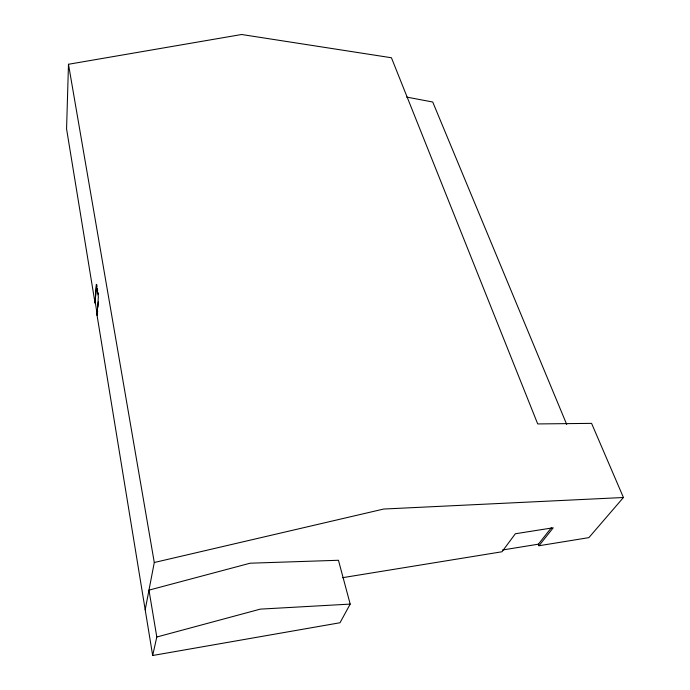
<?xml version="1.0" encoding="UTF-8"?>
<svg xmlns="http://www.w3.org/2000/svg" width="690" height="690" viewBox="0 0 690 690"><rect width="100%" height="100%" fill="white"/><g stroke="black" fill="none" stroke-linecap="round" stroke-linejoin="round"><path stroke-width="1.03" d="M551.327 527.816L538.381 544.186L538.968 545.747L588.872 537.639L623.432 497.507L591.58 423.367L537.708 423.936L391.428 57.753L241.638 34.5L68.483 64.273L66.568 128.892L95.03 302.988L96.626 284.375L96.971 286.445M95.03 302.988L96.298 284.401L98.36 296.821L97.049 315.296L152.671 655.5L340.006 622.751L350.192 604.095L338.454 560.271L250.151 563.204L148.971 590.14L156.803 637.008L152.671 655.5M97.049 315.296L97.661 311.164M97.954 307.059L98.325 301.927M145.193 609.77L154.284 562.505L68.483 64.273M538.968 545.747L553.233 527.772L515.352 533.758L501.984 551.767L342.62 577.677M156.803 637.008L260.337 609.123L350.192 604.095M154.284 562.505L383.675 509.039L623.432 497.507M502.475 550.008L538.381 544.186M406.686 97.1L432.725 102.008L566.723 424.471M97.316 288.515L97.661 290.585M98.006 292.655L98.351 294.725M95.358 302.962L97.368 315.261"/></g></svg>
